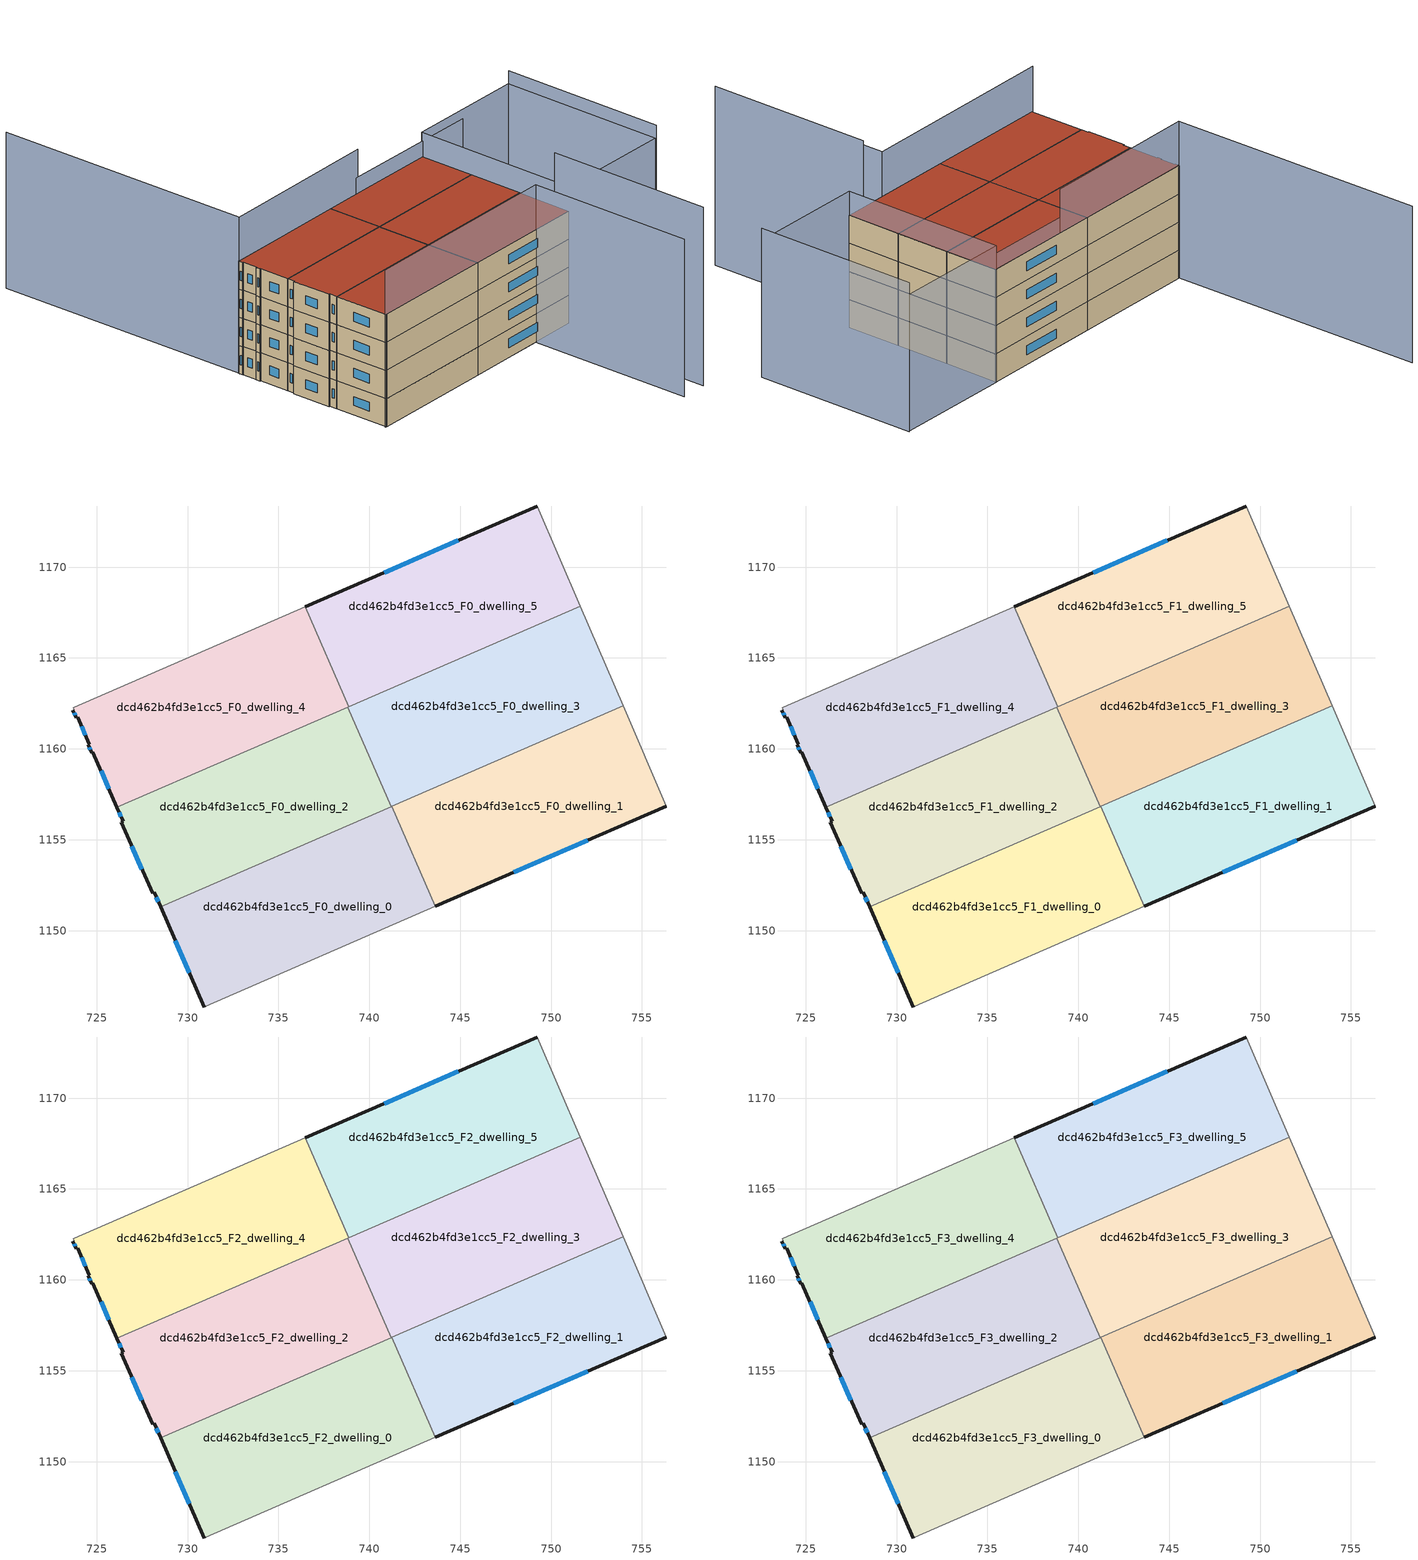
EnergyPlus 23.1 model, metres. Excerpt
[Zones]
dcd462b4fd3e1cc5_F0_dwelling_0
 floor ground (EU_floor_Construction): 741.23,1156.83 743.63,1151.33 730.99,1145.84 730.91,1145.8 728.52,1151.3 z0
 wall outside (EU_wall_Construction): 728.52,1151.3 730.91,1145.8 z0:3
 wall to dcd462b4fd3e1cc5_F0_dwelling_1 (EU_wall_Construction): 743.63,1151.33 741.23,1156.83 z0:3
 wall adiabatic (EU_wall_Construction): 730.91,1145.8 730.99,1145.84 743.63,1151.33 z0:3
 wall to dcd462b4fd3e1cc5_F0_dwelling_2 (EU_wall_Construction): 741.2,1156.82 728.52,1151.3 z0:3
 wall to dcd462b4fd3e1cc5_F0_dwelling_3 (EU_wall_Construction): 741.23,1156.83 741.2,1156.82 z0:3
 window (EU_Window_Construction): 729.33,1149.43 730.1,1147.67 z1.02:1.98
dcd462b4fd3e1cc5_F0_dwelling_1
 floor ground (EU_floor_Construction): 753.96,1162.37 756.32,1156.85 743.63,1151.33 741.23,1156.83 z0
 wall outside (EU_wall_Construction): 743.63,1151.33 756.32,1156.85 z0:3
 wall adiabatic (EU_wall_Construction): 756.32,1156.85 753.96,1162.37 z0:3
 wall to dcd462b4fd3e1cc5_F0_dwelling_3 (EU_wall_Construction): 753.96,1162.37 741.23,1156.83 z0:3
 window (EU_Window_Construction): 747.95,1153.21 752,1154.97 z1.02:1.98
dcd462b4fd3e1cc5_F0_dwelling_2
 floor ground (EU_floor_Construction): 738.82,1162.3 741.2,1156.82 728.52,1151.3 728.17,1152.1 728.07,1152.05 726.35,1155.96 726.45,1156.01 726.11,1156.78 z0
 wall outside (EU_wall_Construction): 726.11,1156.78 726.45,1156.01 726.35,1155.96 728.07,1152.05 728.17,1152.1 728.52,1151.3 z0:3
 wall to dcd462b4fd3e1cc5_F0_dwelling_3 (EU_wall_Construction): 741.2,1156.82 738.82,1162.3 z0:3
 wall to dcd462b4fd3e1cc5_F0_dwelling_4 (EU_wall_Construction): 738.82,1162.3 726.11,1156.78 z0:3
 window (EU_Window_Construction): 728.29,1151.83 728.4,1151.57 / 726.93,1154.63 727.49,1153.38 / 726.23,1156.52 726.33,1156.27 z1.02:1.98
dcd462b4fd3e1cc5_F0_dwelling_3
 floor ground (EU_floor_Construction): 751.6,1167.86 753.96,1162.37 741.2,1156.82 738.82,1162.3 z0
 wall adiabatic (EU_wall_Construction): 753.96,1162.37 751.6,1167.86 z0:3
 wall to dcd462b4fd3e1cc5_F0_dwelling_5 (EU_wall_Construction): 751.6,1167.86 738.86,1162.32 z0:3
 wall to dcd462b4fd3e1cc5_F0_dwelling_4 (EU_wall_Construction): 738.86,1162.32 738.82,1162.3 z0:3
dcd462b4fd3e1cc5_F0_dwelling_4
 floor ground (EU_floor_Construction): 736.48,1167.81 738.86,1162.32 726.11,1156.78 724.79,1159.82 724.72,1159.79 724.53,1160.22 724.6,1160.26 723.95,1161.73 723.88,1161.7 723.69,1162.12 723.76,1162.16 723.72,1162.25 723.77,1162.28 z0
 wall outside (EU_wall_Construction): 723.69,1162.12 723.88,1161.7 723.95,1161.73 724.6,1160.26 724.53,1160.22 724.72,1159.79 724.79,1159.82 726.11,1156.78 z0:3
 wall adiabatic (EU_wall_Construction): 736.48,1167.81 723.77,1162.28 723.72,1162.25 723.76,1162.16 723.69,1162.12 z0:3
 wall to dcd462b4fd3e1cc5_F0_dwelling_5 (EU_wall_Construction): 738.86,1162.32 736.48,1167.81 z0:3
 window (EU_Window_Construction): 724.17,1161.23 724.38,1160.76 / 723.76,1161.98 723.82,1161.85 / 725.24,1158.78 725.66,1157.81 / 724.59,1160.08 724.65,1159.94 z1.02:1.98
dcd462b4fd3e1cc5_F0_dwelling_5
 floor ground (EU_floor_Construction): 749.24,1173.36 751.6,1167.86 738.86,1162.32 736.48,1167.81 z0
 wall outside (EU_wall_Construction): 749.24,1173.36 736.48,1167.81 z0:3
 wall adiabatic (EU_wall_Construction): 751.6,1167.86 749.24,1173.36 z0:3
 window (EU_Window_Construction): 744.9,1171.47 740.82,1169.7 z1.02:1.98
dcd462b4fd3e1cc5_F1_dwelling_0
 floor to dcd462b4fd3e1cc5_F0_dwelling_0 (EU_floor_Construction): 741.23,1156.83 743.63,1151.33 730.99,1145.84 730.91,1145.8 728.52,1151.3 z3
 wall outside (EU_wall_Construction): 728.52,1151.3 730.91,1145.8 z3:6
 wall to dcd462b4fd3e1cc5_F1_dwelling_1 (EU_wall_Construction): 743.63,1151.33 741.23,1156.83 z3:6
 wall adiabatic (EU_wall_Construction): 730.91,1145.8 730.99,1145.84 743.63,1151.33 z3:6
 wall to dcd462b4fd3e1cc5_F1_dwelling_2 (EU_wall_Construction): 741.2,1156.82 728.52,1151.3 z3:6
 wall to dcd462b4fd3e1cc5_F1_dwelling_3 (EU_wall_Construction): 741.23,1156.83 741.2,1156.82 z3:6
 window (EU_Window_Construction): 729.33,1149.43 730.1,1147.67 z4.02:4.98
dcd462b4fd3e1cc5_F1_dwelling_1
 floor to dcd462b4fd3e1cc5_F0_dwelling_1 (EU_floor_Construction): 753.96,1162.37 756.32,1156.85 743.63,1151.33 741.23,1156.83 z3
 wall outside (EU_wall_Construction): 743.63,1151.33 756.32,1156.85 z3:6
 wall adiabatic (EU_wall_Construction): 756.32,1156.85 753.96,1162.37 z3:6
 wall to dcd462b4fd3e1cc5_F1_dwelling_3 (EU_wall_Construction): 753.96,1162.37 741.23,1156.83 z3:6
 window (EU_Window_Construction): 747.95,1153.21 752,1154.97 z4.02:4.98
dcd462b4fd3e1cc5_F1_dwelling_2
 floor to dcd462b4fd3e1cc5_F0_dwelling_2 (EU_floor_Construction): 738.82,1162.3 741.2,1156.82 728.52,1151.3 728.17,1152.1 728.07,1152.05 726.35,1155.96 726.45,1156.01 726.11,1156.78 z3
 wall outside (EU_wall_Construction): 726.11,1156.78 726.45,1156.01 726.35,1155.96 728.07,1152.05 728.17,1152.1 728.52,1151.3 z3:6
 wall to dcd462b4fd3e1cc5_F1_dwelling_3 (EU_wall_Construction): 741.2,1156.82 738.82,1162.3 z3:6
 wall to dcd462b4fd3e1cc5_F1_dwelling_4 (EU_wall_Construction): 738.82,1162.3 726.11,1156.78 z3:6
 window (EU_Window_Construction): 728.29,1151.83 728.4,1151.57 / 726.93,1154.63 727.49,1153.38 / 726.23,1156.52 726.33,1156.27 z4.02:4.98
dcd462b4fd3e1cc5_F1_dwelling_3
 floor to dcd462b4fd3e1cc5_F0_dwelling_3 (EU_floor_Construction): 751.6,1167.86 753.96,1162.37 741.2,1156.82 738.82,1162.3 z3
 wall adiabatic (EU_wall_Construction): 753.96,1162.37 751.6,1167.86 z3:6
 wall to dcd462b4fd3e1cc5_F1_dwelling_5 (EU_wall_Construction): 751.6,1167.86 738.86,1162.32 z3:6
 wall to dcd462b4fd3e1cc5_F1_dwelling_4 (EU_wall_Construction): 738.86,1162.32 738.82,1162.3 z3:6
dcd462b4fd3e1cc5_F1_dwelling_4
 floor to dcd462b4fd3e1cc5_F0_dwelling_4 (EU_floor_Construction): 736.48,1167.81 738.86,1162.32 726.11,1156.78 724.79,1159.82 724.72,1159.79 724.53,1160.22 724.6,1160.26 723.95,1161.73 723.88,1161.7 723.69,1162.12 723.76,1162.16 723.72,1162.25 723.77,1162.28 z3
 wall outside (EU_wall_Construction): 723.69,1162.12 723.88,1161.7 723.95,1161.73 724.6,1160.26 724.53,1160.22 724.72,1159.79 724.79,1159.82 726.11,1156.78 z3:6
 wall adiabatic (EU_wall_Construction): 736.48,1167.81 723.77,1162.28 723.72,1162.25 723.76,1162.16 723.69,1162.12 z3:6
 wall to dcd462b4fd3e1cc5_F1_dwelling_5 (EU_wall_Construction): 738.86,1162.32 736.48,1167.81 z3:6
 window (EU_Window_Construction): 724.17,1161.23 724.38,1160.76 / 723.76,1161.98 723.82,1161.85 / 725.24,1158.78 725.66,1157.81 / 724.59,1160.08 724.65,1159.94 z4.02:4.98
dcd462b4fd3e1cc5_F1_dwelling_5
 floor to dcd462b4fd3e1cc5_F0_dwelling_5 (EU_floor_Construction): 749.24,1173.36 751.6,1167.86 738.86,1162.32 736.48,1167.81 z3
 wall outside (EU_wall_Construction): 749.24,1173.36 736.48,1167.81 z3:6
 wall adiabatic (EU_wall_Construction): 751.6,1167.86 749.24,1173.36 z3:6
 window (EU_Window_Construction): 744.9,1171.47 740.82,1169.7 z4.02:4.98
dcd462b4fd3e1cc5_F2_dwelling_0
 floor to dcd462b4fd3e1cc5_F1_dwelling_0 (EU_floor_Construction): 741.23,1156.83 743.63,1151.33 730.99,1145.84 730.91,1145.8 728.52,1151.3 z6
 wall outside (EU_wall_Construction): 728.52,1151.3 730.91,1145.8 z6:9
 wall to dcd462b4fd3e1cc5_F2_dwelling_1 (EU_wall_Construction): 743.63,1151.33 741.23,1156.83 z6:9
 wall adiabatic (EU_wall_Construction): 730.91,1145.8 730.99,1145.84 743.63,1151.33 z6:9
 wall to dcd462b4fd3e1cc5_F2_dwelling_2 (EU_wall_Construction): 741.2,1156.82 728.52,1151.3 z6:9
 wall to dcd462b4fd3e1cc5_F2_dwelling_3 (EU_wall_Construction): 741.23,1156.83 741.2,1156.82 z6:9
 window (EU_Window_Construction): 729.33,1149.43 730.1,1147.67 z7.02:7.98
dcd462b4fd3e1cc5_F2_dwelling_1
 floor to dcd462b4fd3e1cc5_F1_dwelling_1 (EU_floor_Construction): 753.96,1162.37 756.32,1156.85 743.63,1151.33 741.23,1156.83 z6
 wall outside (EU_wall_Construction): 743.63,1151.33 756.32,1156.85 z6:9
 wall adiabatic (EU_wall_Construction): 756.32,1156.85 753.96,1162.37 z6:9
 wall to dcd462b4fd3e1cc5_F2_dwelling_3 (EU_wall_Construction): 753.96,1162.37 741.23,1156.83 z6:9
 window (EU_Window_Construction): 747.95,1153.21 752,1154.97 z7.02:7.98
dcd462b4fd3e1cc5_F2_dwelling_2
 floor to dcd462b4fd3e1cc5_F1_dwelling_2 (EU_floor_Construction): 738.82,1162.3 741.2,1156.82 728.52,1151.3 728.17,1152.1 728.07,1152.05 726.35,1155.96 726.45,1156.01 726.11,1156.78 z6
 wall outside (EU_wall_Construction): 726.11,1156.78 726.45,1156.01 726.35,1155.96 728.07,1152.05 728.17,1152.1 728.52,1151.3 z6:9
 wall to dcd462b4fd3e1cc5_F2_dwelling_3 (EU_wall_Construction): 741.2,1156.82 738.82,1162.3 z6:9
 wall to dcd462b4fd3e1cc5_F2_dwelling_4 (EU_wall_Construction): 738.82,1162.3 726.11,1156.78 z6:9
 window (EU_Window_Construction): 728.29,1151.83 728.4,1151.57 / 726.93,1154.63 727.49,1153.38 / 726.23,1156.52 726.33,1156.27 z7.02:7.98
dcd462b4fd3e1cc5_F2_dwelling_3
 floor to dcd462b4fd3e1cc5_F1_dwelling_3 (EU_floor_Construction): 751.6,1167.86 753.96,1162.37 741.2,1156.82 738.82,1162.3 z6
 wall adiabatic (EU_wall_Construction): 753.96,1162.37 751.6,1167.86 z6:9
 wall to dcd462b4fd3e1cc5_F2_dwelling_5 (EU_wall_Construction): 751.6,1167.86 738.86,1162.32 z6:9
 wall to dcd462b4fd3e1cc5_F2_dwelling_4 (EU_wall_Construction): 738.86,1162.32 738.82,1162.3 z6:9
dcd462b4fd3e1cc5_F2_dwelling_4
 floor to dcd462b4fd3e1cc5_F1_dwelling_4 (EU_floor_Construction): 736.48,1167.81 738.86,1162.32 726.11,1156.78 724.79,1159.82 724.72,1159.79 724.53,1160.22 724.6,1160.26 723.95,1161.73 723.88,1161.7 723.69,1162.12 723.76,1162.16 723.72,1162.25 723.77,1162.28 z6
 wall outside (EU_wall_Construction): 723.69,1162.12 723.88,1161.7 723.95,1161.73 724.6,1160.26 724.53,1160.22 724.72,1159.79 724.79,1159.82 726.11,1156.78 z6:9
 wall adiabatic (EU_wall_Construction): 736.48,1167.81 723.77,1162.28 723.72,1162.25 723.76,1162.16 723.69,1162.12 z6:9
 wall to dcd462b4fd3e1cc5_F2_dwelling_5 (EU_wall_Construction): 738.86,1162.32 736.48,1167.81 z6:9
 window (EU_Window_Construction): 724.17,1161.23 724.38,1160.76 / 723.76,1161.98 723.82,1161.85 / 725.24,1158.78 725.66,1157.81 / 724.59,1160.08 724.65,1159.94 z7.02:7.98
dcd462b4fd3e1cc5_F2_dwelling_5
 floor to dcd462b4fd3e1cc5_F1_dwelling_5 (EU_floor_Construction): 749.24,1173.36 751.6,1167.86 738.86,1162.32 736.48,1167.81 z6
 wall outside (EU_wall_Construction): 749.24,1173.36 736.48,1167.81 z6:9
 wall adiabatic (EU_wall_Construction): 751.6,1167.86 749.24,1173.36 z6:9
 window (EU_Window_Construction): 744.9,1171.47 740.82,1169.7 z7.02:7.98
dcd462b4fd3e1cc5_F3_dwelling_0
 floor to dcd462b4fd3e1cc5_F2_dwelling_0 (EU_floor_Construction): 741.23,1156.83 743.63,1151.33 730.99,1145.84 730.91,1145.8 728.52,1151.3 z9
 wall outside (EU_wall_Construction): 728.52,1151.3 730.91,1145.8 z9:12
 wall to dcd462b4fd3e1cc5_F3_dwelling_1 (EU_wall_Construction): 743.63,1151.33 741.23,1156.83 z9:12
 wall adiabatic (EU_wall_Construction): 730.91,1145.8 730.99,1145.84 743.63,1151.33 z9:12
 wall to dcd462b4fd3e1cc5_F3_dwelling_2 (EU_wall_Construction): 741.2,1156.82 728.52,1151.3 z9:12
 wall to dcd462b4fd3e1cc5_F3_dwelling_3 (EU_wall_Construction): 741.23,1156.83 741.2,1156.82 z9:12
 window (EU_Window_Construction): 729.33,1149.43 730.1,1147.67 z10.02:10.98
 roof outside (EU_roof_Construction): 743.63,1151.33 741.23,1156.83 728.52,1151.3 730.91,1145.8 730.99,1145.84 z12
dcd462b4fd3e1cc5_F3_dwelling_1
 floor to dcd462b4fd3e1cc5_F2_dwelling_1 (EU_floor_Construction): 753.96,1162.37 756.32,1156.85 743.63,1151.33 741.23,1156.83 z9
 wall outside (EU_wall_Construction): 743.63,1151.33 756.32,1156.85 z9:12
 wall adiabatic (EU_wall_Construction): 756.32,1156.85 753.96,1162.37 z9:12
 wall to dcd462b4fd3e1cc5_F3_dwelling_3 (EU_wall_Construction): 753.96,1162.37 741.23,1156.83 z9:12
 window (EU_Window_Construction): 747.95,1153.21 752,1154.97 z10.02:10.98
 roof outside (EU_roof_Construction): 756.32,1156.85 753.96,1162.37 741.23,1156.83 743.63,1151.33 z12
dcd462b4fd3e1cc5_F3_dwelling_2
 floor to dcd462b4fd3e1cc5_F2_dwelling_2 (EU_floor_Construction): 738.82,1162.3 741.2,1156.82 728.52,1151.3 728.17,1152.1 728.07,1152.05 726.35,1155.96 726.45,1156.01 726.11,1156.78 z9
 wall outside (EU_wall_Construction): 726.11,1156.78 726.45,1156.01 726.35,1155.96 728.07,1152.05 728.17,1152.1 728.52,1151.3 z9:12
 wall to dcd462b4fd3e1cc5_F3_dwelling_3 (EU_wall_Construction): 741.2,1156.82 738.82,1162.3 z9:12
 wall to dcd462b4fd3e1cc5_F3_dwelling_4 (EU_wall_Construction): 738.82,1162.3 726.11,1156.78 z9:12
 window (EU_Window_Construction): 728.29,1151.83 728.4,1151.57 / 726.93,1154.63 727.49,1153.38 / 726.23,1156.52 726.33,1156.27 z10.02:10.98
 roof outside (EU_roof_Construction): 741.2,1156.82 738.82,1162.3 726.11,1156.78 726.45,1156.01 726.35,1155.96 728.07,1152.05 728.17,1152.1 728.52,1151.3 z12
dcd462b4fd3e1cc5_F3_dwelling_3
 floor to dcd462b4fd3e1cc5_F2_dwelling_3 (EU_floor_Construction): 751.6,1167.86 753.96,1162.37 741.2,1156.82 738.82,1162.3 z9
 wall adiabatic (EU_wall_Construction): 753.96,1162.37 751.6,1167.86 z9:12
 wall to dcd462b4fd3e1cc5_F3_dwelling_5 (EU_wall_Construction): 751.6,1167.86 738.86,1162.32 z9:12
 wall to dcd462b4fd3e1cc5_F3_dwelling_4 (EU_wall_Construction): 738.86,1162.32 738.82,1162.3 z9:12
 roof outside (EU_roof_Construction): 753.96,1162.37 751.6,1167.86 738.82,1162.3 741.2,1156.82 z12
dcd462b4fd3e1cc5_F3_dwelling_4
 floor to dcd462b4fd3e1cc5_F2_dwelling_4 (EU_floor_Construction): 736.48,1167.81 738.86,1162.32 726.11,1156.78 724.79,1159.82 724.72,1159.79 724.53,1160.22 724.6,1160.26 723.95,1161.73 723.88,1161.7 723.69,1162.12 723.76,1162.16 723.72,1162.25 723.77,1162.28 z9
 wall outside (EU_wall_Construction): 723.69,1162.12 723.88,1161.7 723.95,1161.73 724.6,1160.26 724.53,1160.22 724.72,1159.79 724.79,1159.82 726.11,1156.78 z9:12
 wall adiabatic (EU_wall_Construction): 736.48,1167.81 723.77,1162.28 723.72,1162.25 723.76,1162.16 723.69,1162.12 z9:12
 wall to dcd462b4fd3e1cc5_F3_dwelling_5 (EU_wall_Construction): 738.86,1162.32 736.48,1167.81 z9:12
 window (EU_Window_Construction): 724.17,1161.23 724.38,1160.76 / 723.76,1161.98 723.82,1161.85 / 725.24,1158.78 725.66,1157.81 / 724.59,1160.08 724.65,1159.94 z10.02:10.98
 roof outside (EU_roof_Construction): 738.86,1162.32 736.48,1167.81 723.77,1162.28 723.72,1162.25 723.76,1162.16 723.69,1162.12 723.88,1161.7 723.95,1161.73 724.6,1160.26 724.53,1160.22 724.72,1159.79 724.79,1159.82 726.11,1156.78 z12
dcd462b4fd3e1cc5_F3_dwelling_5
 floor to dcd462b4fd3e1cc5_F2_dwelling_5 (EU_floor_Construction): 749.24,1173.36 751.6,1167.86 738.86,1162.32 736.48,1167.81 z9
 wall outside (EU_wall_Construction): 749.24,1173.36 736.48,1167.81 z9:12
 wall adiabatic (EU_wall_Construction): 751.6,1167.86 749.24,1173.36 z9:12
 window (EU_Window_Construction): 744.9,1171.47 740.82,1169.7 z10.02:10.98
 roof outside (EU_roof_Construction): 751.6,1167.86 749.24,1173.36 736.48,1167.81 738.86,1162.32 z12
shading: 730.81,1145.76 751.74,1154.85 / 751.74,1154.85 758.95,1138.26 z0:16.8; 761.57,1139.4 754.36,1156 z0:19.1; 756.32,1156.85 749.21,1173.42 / 749.21,1173.42 761.18,1178.56 / 761.18,1178.56 768.29,1161.98 / 768.29,1161.98 756.32,1156.85 z0:14.6; 768.46,1162.12 761.3,1178.66 z0:15.9; 740.28,1169.45 723.72,1162.16 / 723.72,1162.16 712.29,1188.12 z0:16.7; 754.77,1175.67 739.98,1169.32 z0:13.7
[Building]
EU S2 Campaign: North Axis=0; Terrain=City; Solar Distribution=FullExterior
[Site:Location]
Vienna: Latitude=48; Longitude=16.5; Time Zone=1; Elevation=183
[SizingPeriod:WeatherFileDays]
AnnualSizingPeriod: Begin Month=1; Begin Day of Month=1; End Month=12; End Day of Month=31; Day of Week for Start Day=Monday; Use Weather File Daylight Saving Period=No; Use Weather File Rain and Snow Indicators=No
[MATERIAL]
EU_InternalMass_Material: Roughness=MediumRough; Thickness=0.1; Conductivity=1; Density=1800; Specific Heat=900; Thermal Absorptance=0.9; Solar Absorptance=0.7; Visible Absorptance=0.7
[MATERIAL:NOMASS] Roughness=MediumRough; Thermal Absorptance=0.9; Solar Absorptance=0.7; Visible Absorptance=0.7
Name | Thermal Resistance
EU_wall_NoMass | 0.942466
EU_roof_NoMass | 0.551687
EU_floor_NoMass | 0.66527
[WINDOWMATERIAL:SIMPLEGLAZINGSYSTEM]
EU_Window_SimpleGlazing: UFactor=2.03367; Solar Heat Gain Coefficient=0.65; Visible Transmittance=0.65
[CONSTRUCTION]
EU_wall_Construction: EU_wall_NoMass
EU_roof_Construction: EU_roof_NoMass
EU_floor_Construction: EU_floor_NoMass
EU_Window_Construction: EU_Window_SimpleGlazing
EU_InternalMass_Construction: EU_InternalMass_Material
[ZONE] Type=1; Multiplier=1; Ceiling Height=autocalculate; Floor Area=autocalculate; Part of Total Floor Area=Yes
Name | Volume
dcd462b4fd3e1cc5_F0_dwelling_0; dcd462b4fd3e1cc5_F1_dwelling_0; dcd462b4fd3e1cc5_F2_dwelling_0; dcd462b4fd3e1cc5_F3_dwelling_0 | 249.664
dcd462b4fd3e1cc5_F0_dwelling_1; dcd462b4fd3e1cc5_F1_dwelling_1; dcd462b4fd3e1cc5_F2_dwelling_1; dcd462b4fd3e1cc5_F3_dwelling_1 | 249.653
dcd462b4fd3e1cc5_F0_dwelling_2; dcd462b4fd3e1cc5_F1_dwelling_2; dcd462b4fd3e1cc5_F2_dwelling_2; dcd462b4fd3e1cc5_F3_dwelling_2 | 249.632
dcd462b4fd3e1cc5_F0_dwelling_3; dcd462b4fd3e1cc5_F1_dwelling_3; dcd462b4fd3e1cc5_F2_dwelling_3; dcd462b4fd3e1cc5_F3_dwelling_3 | 249.666
dcd462b4fd3e1cc5_F0_dwelling_4; dcd462b4fd3e1cc5_F1_dwelling_4; dcd462b4fd3e1cc5_F2_dwelling_4; dcd462b4fd3e1cc5_F3_dwelling_4 | 249.656
dcd462b4fd3e1cc5_F0_dwelling_5; dcd462b4fd3e1cc5_F1_dwelling_5; dcd462b4fd3e1cc5_F2_dwelling_5; dcd462b4fd3e1cc5_F3_dwelling_5 | 249.634
[INTERNALMASS] Construction=EU_InternalMass_Construction
Name | Zone or ZoneList | Surface Area
dcd462b4fd3e1cc5_F0_dwelling_0_EU_InternalMass | dcd462b4fd3e1cc5_F0_dwelling_0 | 83.2213
dcd462b4fd3e1cc5_F0_dwelling_1_EU_InternalMass | dcd462b4fd3e1cc5_F0_dwelling_1 | 83.2181
dcd462b4fd3e1cc5_F0_dwelling_2_EU_InternalMass | dcd462b4fd3e1cc5_F0_dwelling_2 | 83.211
dcd462b4fd3e1cc5_F0_dwelling_3_EU_InternalMass | dcd462b4fd3e1cc5_F0_dwelling_3 | 83.2218
dcd462b4fd3e1cc5_F0_dwelling_4_EU_InternalMass | dcd462b4fd3e1cc5_F0_dwelling_4 | 83.2192
dcd462b4fd3e1cc5_F0_dwelling_5_EU_InternalMass | dcd462b4fd3e1cc5_F0_dwelling_5 | 83.2112
dcd462b4fd3e1cc5_F1_dwelling_0_EU_InternalMass | dcd462b4fd3e1cc5_F1_dwelling_0 | 83.2213
dcd462b4fd3e1cc5_F1_dwelling_1_EU_InternalMass | dcd462b4fd3e1cc5_F1_dwelling_1 | 83.2181
dcd462b4fd3e1cc5_F1_dwelling_2_EU_InternalMass | dcd462b4fd3e1cc5_F1_dwelling_2 | 83.211
dcd462b4fd3e1cc5_F1_dwelling_3_EU_InternalMass | dcd462b4fd3e1cc5_F1_dwelling_3 | 83.2218
dcd462b4fd3e1cc5_F1_dwelling_4_EU_InternalMass | dcd462b4fd3e1cc5_F1_dwelling_4 | 83.2192
dcd462b4fd3e1cc5_F1_dwelling_5_EU_InternalMass | dcd462b4fd3e1cc5_F1_dwelling_5 | 83.2112
dcd462b4fd3e1cc5_F2_dwelling_0_EU_InternalMass | dcd462b4fd3e1cc5_F2_dwelling_0 | 83.2213
dcd462b4fd3e1cc5_F2_dwelling_1_EU_InternalMass | dcd462b4fd3e1cc5_F2_dwelling_1 | 83.2181
dcd462b4fd3e1cc5_F2_dwelling_2_EU_InternalMass | dcd462b4fd3e1cc5_F2_dwelling_2 | 83.211
dcd462b4fd3e1cc5_F2_dwelling_3_EU_InternalMass | dcd462b4fd3e1cc5_F2_dwelling_3 | 83.2218
dcd462b4fd3e1cc5_F2_dwelling_4_EU_InternalMass | dcd462b4fd3e1cc5_F2_dwelling_4 | 83.2192
dcd462b4fd3e1cc5_F2_dwelling_5_EU_InternalMass | dcd462b4fd3e1cc5_F2_dwelling_5 | 83.2112
dcd462b4fd3e1cc5_F3_dwelling_0_EU_InternalMass | dcd462b4fd3e1cc5_F3_dwelling_0 | 83.2213
dcd462b4fd3e1cc5_F3_dwelling_1_EU_InternalMass | dcd462b4fd3e1cc5_F3_dwelling_1 | 83.2181
dcd462b4fd3e1cc5_F3_dwelling_2_EU_InternalMass | dcd462b4fd3e1cc5_F3_dwelling_2 | 83.211
dcd462b4fd3e1cc5_F3_dwelling_3_EU_InternalMass | dcd462b4fd3e1cc5_F3_dwelling_3 | 83.2218
dcd462b4fd3e1cc5_F3_dwelling_4_EU_InternalMass | dcd462b4fd3e1cc5_F3_dwelling_4 | 83.2192
dcd462b4fd3e1cc5_F3_dwelling_5_EU_InternalMass | dcd462b4fd3e1cc5_F3_dwelling_5 | 83.2112
[OTHEREQUIPMENT] Fuel Type=Electricity; Design Level Calculation Method=Watts/Area; Power per Zone Floor Area=1; Fraction Latent=0; Fraction Radiant=0; Fraction Lost=0; Carbon Dioxide Generation Rate=0; EndUse Subcategory=EU_Step8_InternalGains
Name | Zone or ZoneList or Space or SpaceList | Schedule
EU_Step8_InternalGain_dcd462b4fd3e1cc5_F0_dwelling_0_f000 | dcd462b4fd3e1cc5_F0_dwelling_0 | EU_Step8_GainSchedule_dcd462b4fd3e1cc5_F0_dwelling_0_f000
EU_Step8_InternalGain_dcd462b4fd3e1cc5_F0_dwelling_1_f000 | dcd462b4fd3e1cc5_F0_dwelling_1 | EU_Step8_GainSchedule_dcd462b4fd3e1cc5_F0_dwelling_1_f000
EU_Step8_InternalGain_dcd462b4fd3e1cc5_F0_dwelling_2_f000 | dcd462b4fd3e1cc5_F0_dwelling_2 | EU_Step8_GainSchedule_dcd462b4fd3e1cc5_F0_dwelling_2_f000
EU_Step8_InternalGain_dcd462b4fd3e1cc5_F0_dwelling_3_f000 | dcd462b4fd3e1cc5_F0_dwelling_3 | EU_Step8_GainSchedule_dcd462b4fd3e1cc5_F0_dwelling_3_f000
EU_Step8_InternalGain_dcd462b4fd3e1cc5_F0_dwelling_4_f000 | dcd462b4fd3e1cc5_F0_dwelling_4 | EU_Step8_GainSchedule_dcd462b4fd3e1cc5_F0_dwelling_4_f000
EU_Step8_InternalGain_dcd462b4fd3e1cc5_F0_dwelling_5_f000 | dcd462b4fd3e1cc5_F0_dwelling_5 | EU_Step8_GainSchedule_dcd462b4fd3e1cc5_F0_dwelling_5_f000
EU_Step8_InternalGain_dcd462b4fd3e1cc5_F1_dwelling_0_f000 | dcd462b4fd3e1cc5_F1_dwelling_0 | EU_Step8_GainSchedule_dcd462b4fd3e1cc5_F1_dwelling_0_f000
EU_Step8_InternalGain_dcd462b4fd3e1cc5_F1_dwelling_1_f000 | dcd462b4fd3e1cc5_F1_dwelling_1 | EU_Step8_GainSchedule_dcd462b4fd3e1cc5_F1_dwelling_1_f000
EU_Step8_InternalGain_dcd462b4fd3e1cc5_F1_dwelling_2_f000 | dcd462b4fd3e1cc5_F1_dwelling_2 | EU_Step8_GainSchedule_dcd462b4fd3e1cc5_F1_dwelling_2_f000
EU_Step8_InternalGain_dcd462b4fd3e1cc5_F1_dwelling_3_f000 | dcd462b4fd3e1cc5_F1_dwelling_3 | EU_Step8_GainSchedule_dcd462b4fd3e1cc5_F1_dwelling_3_f000
EU_Step8_InternalGain_dcd462b4fd3e1cc5_F1_dwelling_4_f000 | dcd462b4fd3e1cc5_F1_dwelling_4 | EU_Step8_GainSchedule_dcd462b4fd3e1cc5_F1_dwelling_4_f000
EU_Step8_InternalGain_dcd462b4fd3e1cc5_F1_dwelling_5_f000 | dcd462b4fd3e1cc5_F1_dwelling_5 | EU_Step8_GainSchedule_dcd462b4fd3e1cc5_F1_dwelling_5_f000
EU_Step8_InternalGain_dcd462b4fd3e1cc5_F2_dwelling_0_f000 | dcd462b4fd3e1cc5_F2_dwelling_0 | EU_Step8_GainSchedule_dcd462b4fd3e1cc5_F2_dwelling_0_f000
EU_Step8_InternalGain_dcd462b4fd3e1cc5_F2_dwelling_1_f000 | dcd462b4fd3e1cc5_F2_dwelling_1 | EU_Step8_GainSchedule_dcd462b4fd3e1cc5_F2_dwelling_1_f000
EU_Step8_InternalGain_dcd462b4fd3e1cc5_F2_dwelling_2_f000 | dcd462b4fd3e1cc5_F2_dwelling_2 | EU_Step8_GainSchedule_dcd462b4fd3e1cc5_F2_dwelling_2_f000
EU_Step8_InternalGain_dcd462b4fd3e1cc5_F2_dwelling_3_f000 | dcd462b4fd3e1cc5_F2_dwelling_3 | EU_Step8_GainSchedule_dcd462b4fd3e1cc5_F2_dwelling_3_f000
EU_Step8_InternalGain_dcd462b4fd3e1cc5_F2_dwelling_4_f000 | dcd462b4fd3e1cc5_F2_dwelling_4 | EU_Step8_GainSchedule_dcd462b4fd3e1cc5_F2_dwelling_4_f000
EU_Step8_InternalGain_dcd462b4fd3e1cc5_F2_dwelling_5_f000 | dcd462b4fd3e1cc5_F2_dwelling_5 | EU_Step8_GainSchedule_dcd462b4fd3e1cc5_F2_dwelling_5_f000
EU_Step8_InternalGain_dcd462b4fd3e1cc5_F3_dwelling_0_f000 | dcd462b4fd3e1cc5_F3_dwelling_0 | EU_Step8_GainSchedule_dcd462b4fd3e1cc5_F3_dwelling_0_f000
EU_Step8_InternalGain_dcd462b4fd3e1cc5_F3_dwelling_1_f000 | dcd462b4fd3e1cc5_F3_dwelling_1 | EU_Step8_GainSchedule_dcd462b4fd3e1cc5_F3_dwelling_1_f000
EU_Step8_InternalGain_dcd462b4fd3e1cc5_F3_dwelling_2_f000 | dcd462b4fd3e1cc5_F3_dwelling_2 | EU_Step8_GainSchedule_dcd462b4fd3e1cc5_F3_dwelling_2_f000
EU_Step8_InternalGain_dcd462b4fd3e1cc5_F3_dwelling_3_f000 | dcd462b4fd3e1cc5_F3_dwelling_3 | EU_Step8_GainSchedule_dcd462b4fd3e1cc5_F3_dwelling_3_f000
EU_Step8_InternalGain_dcd462b4fd3e1cc5_F3_dwelling_4_f000 | dcd462b4fd3e1cc5_F3_dwelling_4 | EU_Step8_GainSchedule_dcd462b4fd3e1cc5_F3_dwelling_4_f000
EU_Step8_InternalGain_dcd462b4fd3e1cc5_F3_dwelling_5_f000 | dcd462b4fd3e1cc5_F3_dwelling_5 | EU_Step8_GainSchedule_dcd462b4fd3e1cc5_F3_dwelling_5_f000
[ZONEVENTILATION:DESIGNFLOWRATE] Schedule=EU_AlwaysOn; Design Flow Rate Calculation Method=AirChanges/Hour; Air Changes per Hour=0.530523; Ventilation Type=Natural; Fan Pressure Rise=0; Fan Total Efficiency=1; Constant Term Coefficient=1; Temperature Term Coefficient=0; Velocity Term Coefficient=0; Velocity Squared Term Coefficient=0; Minimum Indoor Temperature=-100; Maximum Indoor Temperature=100; Delta Temperature=-100; Minimum Outdoor Temperature=-100; Maximum Outdoor Temperature=100; Maximum Wind Speed=40
Name | Zone or ZoneList or Space or SpaceList
EU_ConstantAir_dcd462b4fd3e1cc5_F0_dwelling_0 | dcd462b4fd3e1cc5_F0_dwelling_0
EU_ConstantAir_dcd462b4fd3e1cc5_F0_dwelling_1 | dcd462b4fd3e1cc5_F0_dwelling_1
EU_ConstantAir_dcd462b4fd3e1cc5_F0_dwelling_2 | dcd462b4fd3e1cc5_F0_dwelling_2
EU_ConstantAir_dcd462b4fd3e1cc5_F0_dwelling_3 | dcd462b4fd3e1cc5_F0_dwelling_3
EU_ConstantAir_dcd462b4fd3e1cc5_F0_dwelling_4 | dcd462b4fd3e1cc5_F0_dwelling_4
EU_ConstantAir_dcd462b4fd3e1cc5_F0_dwelling_5 | dcd462b4fd3e1cc5_F0_dwelling_5
EU_ConstantAir_dcd462b4fd3e1cc5_F1_dwelling_0 | dcd462b4fd3e1cc5_F1_dwelling_0
EU_ConstantAir_dcd462b4fd3e1cc5_F1_dwelling_1 | dcd462b4fd3e1cc5_F1_dwelling_1
EU_ConstantAir_dcd462b4fd3e1cc5_F1_dwelling_2 | dcd462b4fd3e1cc5_F1_dwelling_2
EU_ConstantAir_dcd462b4fd3e1cc5_F1_dwelling_3 | dcd462b4fd3e1cc5_F1_dwelling_3
EU_ConstantAir_dcd462b4fd3e1cc5_F1_dwelling_4 | dcd462b4fd3e1cc5_F1_dwelling_4
EU_ConstantAir_dcd462b4fd3e1cc5_F1_dwelling_5 | dcd462b4fd3e1cc5_F1_dwelling_5
EU_ConstantAir_dcd462b4fd3e1cc5_F2_dwelling_0 | dcd462b4fd3e1cc5_F2_dwelling_0
EU_ConstantAir_dcd462b4fd3e1cc5_F2_dwelling_1 | dcd462b4fd3e1cc5_F2_dwelling_1
EU_ConstantAir_dcd462b4fd3e1cc5_F2_dwelling_2 | dcd462b4fd3e1cc5_F2_dwelling_2
EU_ConstantAir_dcd462b4fd3e1cc5_F2_dwelling_3 | dcd462b4fd3e1cc5_F2_dwelling_3
EU_ConstantAir_dcd462b4fd3e1cc5_F2_dwelling_4 | dcd462b4fd3e1cc5_F2_dwelling_4
EU_ConstantAir_dcd462b4fd3e1cc5_F2_dwelling_5 | dcd462b4fd3e1cc5_F2_dwelling_5
EU_ConstantAir_dcd462b4fd3e1cc5_F3_dwelling_0 | dcd462b4fd3e1cc5_F3_dwelling_0
EU_ConstantAir_dcd462b4fd3e1cc5_F3_dwelling_1 | dcd462b4fd3e1cc5_F3_dwelling_1
EU_ConstantAir_dcd462b4fd3e1cc5_F3_dwelling_2 | dcd462b4fd3e1cc5_F3_dwelling_2
EU_ConstantAir_dcd462b4fd3e1cc5_F3_dwelling_3 | dcd462b4fd3e1cc5_F3_dwelling_3
EU_ConstantAir_dcd462b4fd3e1cc5_F3_dwelling_4 | dcd462b4fd3e1cc5_F3_dwelling_4
EU_ConstantAir_dcd462b4fd3e1cc5_F3_dwelling_5 | dcd462b4fd3e1cc5_F3_dwelling_5
[HVACTEMPLATE:THERMOSTAT] Constant Heating Setpoint=20; Constant Cooling Setpoint=50
EU_HeatOnly_dcd462b4fd3e1cc5_F0_dwelling_0; EU_HeatOnly_dcd462b4fd3e1cc5_F0_dwelling_1; EU_HeatOnly_dcd462b4fd3e1cc5_F0_dwelling_2; EU_HeatOnly_dcd462b4fd3e1cc5_F0_dwelling_3; EU_HeatOnly_dcd462b4fd3e1cc5_F0_dwelling_4; EU_HeatOnly_dcd462b4fd3e1cc5_F0_dwelling_5; EU_HeatOnly_dcd462b4fd3e1cc5_F1_dwelling_0; EU_HeatOnly_dcd462b4fd3e1cc5_F1_dwelling_1; EU_HeatOnly_dcd462b4fd3e1cc5_F1_dwelling_2; EU_HeatOnly_dcd462b4fd3e1cc5_F1_dwelling_3; EU_HeatOnly_dcd462b4fd3e1cc5_F1_dwelling_4; EU_HeatOnly_dcd462b4fd3e1cc5_F1_dwelling_5; EU_HeatOnly_dcd462b4fd3e1cc5_F2_dwelling_0; EU_HeatOnly_dcd462b4fd3e1cc5_F2_dwelling_1; EU_HeatOnly_dcd462b4fd3e1cc5_F2_dwelling_2; EU_HeatOnly_dcd462b4fd3e1cc5_F2_dwelling_3; EU_HeatOnly_dcd462b4fd3e1cc5_F2_dwelling_4; EU_HeatOnly_dcd462b4fd3e1cc5_F2_dwelling_5; EU_HeatOnly_dcd462b4fd3e1cc5_F3_dwelling_0; EU_HeatOnly_dcd462b4fd3e1cc5_F3_dwelling_1; EU_HeatOnly_dcd462b4fd3e1cc5_F3_dwelling_2; EU_HeatOnly_dcd462b4fd3e1cc5_F3_dwelling_3; EU_HeatOnly_dcd462b4fd3e1cc5_F3_dwelling_4; EU_HeatOnly_dcd462b4fd3e1cc5_F3_dwelling_5
[HVACTEMPLATE:ZONE:IDEALLOADSAIRSYSTEM] System Availability Schedule=EU_AlwaysOn; Maximum Heating Supply Air Temperature=50; Minimum Cooling Supply Air Temperature=13; Maximum Heating Supply Air Humidity Ratio=0.0156; Minimum Cooling Supply Air Humidity Ratio=0.0077; Heating Limit=NoLimit; Cooling Limit=NoLimit; Heating Availability Schedule=EU_AlwaysOn; Cooling Availability Schedule=EU_CoolingOff; Dehumidification Control Type=ConstantSensibleHeatRatio; Cooling Sensible Heat Ratio=0.7; Dehumidification Setpoint=60; Humidification Control Type=None; Humidification Setpoint=30; Outdoor Air Method=None; Outdoor Air Flow Rate per Person=0.00944; Outdoor Air Flow Rate per Zone Floor Area=0; Outdoor Air Flow Rate per Zone=0; Demand Controlled Ventilation Type=None; Outdoor Air Economizer Type=NoEconomizer; Heat Recovery Type=None; Sensible Heat Recovery Effectiveness=0.7; Latent Heat Recovery Effectiveness=0.65
Name | Template Thermostat
dcd462b4fd3e1cc5_F0_dwelling_0 | EU_HeatOnly_dcd462b4fd3e1cc5_F0_dwelling_0
dcd462b4fd3e1cc5_F0_dwelling_1 | EU_HeatOnly_dcd462b4fd3e1cc5_F0_dwelling_1
dcd462b4fd3e1cc5_F0_dwelling_2 | EU_HeatOnly_dcd462b4fd3e1cc5_F0_dwelling_2
dcd462b4fd3e1cc5_F0_dwelling_3 | EU_HeatOnly_dcd462b4fd3e1cc5_F0_dwelling_3
dcd462b4fd3e1cc5_F0_dwelling_4 | EU_HeatOnly_dcd462b4fd3e1cc5_F0_dwelling_4
dcd462b4fd3e1cc5_F0_dwelling_5 | EU_HeatOnly_dcd462b4fd3e1cc5_F0_dwelling_5
dcd462b4fd3e1cc5_F1_dwelling_0 | EU_HeatOnly_dcd462b4fd3e1cc5_F1_dwelling_0
dcd462b4fd3e1cc5_F1_dwelling_1 | EU_HeatOnly_dcd462b4fd3e1cc5_F1_dwelling_1
dcd462b4fd3e1cc5_F1_dwelling_2 | EU_HeatOnly_dcd462b4fd3e1cc5_F1_dwelling_2
dcd462b4fd3e1cc5_F1_dwelling_3 | EU_HeatOnly_dcd462b4fd3e1cc5_F1_dwelling_3
dcd462b4fd3e1cc5_F1_dwelling_4 | EU_HeatOnly_dcd462b4fd3e1cc5_F1_dwelling_4
dcd462b4fd3e1cc5_F1_dwelling_5 | EU_HeatOnly_dcd462b4fd3e1cc5_F1_dwelling_5
dcd462b4fd3e1cc5_F2_dwelling_0 | EU_HeatOnly_dcd462b4fd3e1cc5_F2_dwelling_0
dcd462b4fd3e1cc5_F2_dwelling_1 | EU_HeatOnly_dcd462b4fd3e1cc5_F2_dwelling_1
dcd462b4fd3e1cc5_F2_dwelling_2 | EU_HeatOnly_dcd462b4fd3e1cc5_F2_dwelling_2
dcd462b4fd3e1cc5_F2_dwelling_3 | EU_HeatOnly_dcd462b4fd3e1cc5_F2_dwelling_3
dcd462b4fd3e1cc5_F2_dwelling_4 | EU_HeatOnly_dcd462b4fd3e1cc5_F2_dwelling_4
dcd462b4fd3e1cc5_F2_dwelling_5 | EU_HeatOnly_dcd462b4fd3e1cc5_F2_dwelling_5
dcd462b4fd3e1cc5_F3_dwelling_0 | EU_HeatOnly_dcd462b4fd3e1cc5_F3_dwelling_0
dcd462b4fd3e1cc5_F3_dwelling_1 | EU_HeatOnly_dcd462b4fd3e1cc5_F3_dwelling_1
dcd462b4fd3e1cc5_F3_dwelling_2 | EU_HeatOnly_dcd462b4fd3e1cc5_F3_dwelling_2
dcd462b4fd3e1cc5_F3_dwelling_3 | EU_HeatOnly_dcd462b4fd3e1cc5_F3_dwelling_3
dcd462b4fd3e1cc5_F3_dwelling_4 | EU_HeatOnly_dcd462b4fd3e1cc5_F3_dwelling_4
dcd462b4fd3e1cc5_F3_dwelling_5 | EU_HeatOnly_dcd462b4fd3e1cc5_F3_dwelling_5
[SIZING:ZONE] Zone Cooling Design Supply Air Temperature Input Method=SupplyAirTemperature; Zone Cooling Design Supply Air Temperature=13; Zone Heating Design Supply Air Temperature Input Method=SupplyAirTemperature; Zone Heating Design Supply Air Temperature=50; Zone Cooling Design Supply Air Humidity Ratio=0.008; Zone Heating Design Supply Air Humidity Ratio=0.008; Cooling Design Air Flow Method=DesignDay; Cooling Design Air Flow Rate=0; Cooling Minimum Air Flow per Zone Floor Area=0.000762; Cooling Minimum Air Flow=0; Cooling Minimum Air Flow Fraction=0.2; Heating Design Air Flow Method=DesignDay; Heating Design Air Flow Rate=0; Heating Maximum Air Flow per Zone Floor Area=0.002032; Heating Maximum Air Flow=0.141576; Heating Maximum Air Flow Fraction=0.3; Account for Dedicated Outdoor Air System=No; Dedicated Outdoor Air System Control Strategy=NeutralSupplyAir; Dedicated Outdoor Air Low Setpoint Temperature for Design=autosize; Dedicated Outdoor Air High Setpoint Temperature for Design=autosize; Zone Load Sizing Method=Sensible Load Only No Latent Load; Zone Latent Cooling Design Supply Air Humidity Ratio Input Method=HumidityRatioDifference; Zone Cooling Design Supply Air Humidity Ratio Difference=0.005; Zone Latent Heating Design Supply Air Humidity Ratio Input Method=HumidityRatioDifference; Zone Humidification Design Supply Air Humidity Ratio Difference=0.005
dcd462b4fd3e1cc5_F0_dwelling_0; dcd462b4fd3e1cc5_F0_dwelling_1; dcd462b4fd3e1cc5_F0_dwelling_2; dcd462b4fd3e1cc5_F0_dwelling_3; dcd462b4fd3e1cc5_F0_dwelling_4; dcd462b4fd3e1cc5_F0_dwelling_5; dcd462b4fd3e1cc5_F1_dwelling_0; dcd462b4fd3e1cc5_F1_dwelling_1; dcd462b4fd3e1cc5_F1_dwelling_2; dcd462b4fd3e1cc5_F1_dwelling_3; dcd462b4fd3e1cc5_F1_dwelling_4; dcd462b4fd3e1cc5_F1_dwelling_5; dcd462b4fd3e1cc5_F2_dwelling_0; dcd462b4fd3e1cc5_F2_dwelling_1; dcd462b4fd3e1cc5_F2_dwelling_2; dcd462b4fd3e1cc5_F2_dwelling_3; dcd462b4fd3e1cc5_F2_dwelling_4; dcd462b4fd3e1cc5_F2_dwelling_5; dcd462b4fd3e1cc5_F3_dwelling_0; dcd462b4fd3e1cc5_F3_dwelling_1; dcd462b4fd3e1cc5_F3_dwelling_2; dcd462b4fd3e1cc5_F3_dwelling_3; dcd462b4fd3e1cc5_F3_dwelling_4; dcd462b4fd3e1cc5_F3_dwelling_5
[SCHEDULE:CONSTANT]
Name | Hourly Value
EU_AlwaysOn | 1
EU_CoolingOff | 0
[SCHEDULE:FILE] Column Number=1; Rows to Skip at Top=0; Number of Hours of Data=8760; Column Separator=Comma; Interpolate to Timestep=No; Minutes per Item=60; Adjust Schedule for Daylight Savings=Yes
Name | File
EU_Step8_GainSchedule_dcd462b4fd3e1cc5_F0_dwelling_0_f000 | ../../schedules/dcd462b4fd3e1cc5/dcd462b4fd3e1cc5_F0_dwelling_0_f000_gain.csv
EU_Step8_GainSchedule_dcd462b4fd3e1cc5_F0_dwelling_1_f000 | ../../schedules/dcd462b4fd3e1cc5/dcd462b4fd3e1cc5_F0_dwelling_1_f000_gain.csv
EU_Step8_GainSchedule_dcd462b4fd3e1cc5_F0_dwelling_2_f000 | ../../schedules/dcd462b4fd3e1cc5/dcd462b4fd3e1cc5_F0_dwelling_2_f000_gain.csv
EU_Step8_GainSchedule_dcd462b4fd3e1cc5_F0_dwelling_3_f000 | ../../schedules/dcd462b4fd3e1cc5/dcd462b4fd3e1cc5_F0_dwelling_3_f000_gain.csv
EU_Step8_GainSchedule_dcd462b4fd3e1cc5_F0_dwelling_4_f000 | ../../schedules/dcd462b4fd3e1cc5/dcd462b4fd3e1cc5_F0_dwelling_4_f000_gain.csv
EU_Step8_GainSchedule_dcd462b4fd3e1cc5_F0_dwelling_5_f000 | ../../schedules/dcd462b4fd3e1cc5/dcd462b4fd3e1cc5_F0_dwelling_5_f000_gain.csv
EU_Step8_GainSchedule_dcd462b4fd3e1cc5_F1_dwelling_0_f000 | ../../schedules/dcd462b4fd3e1cc5/dcd462b4fd3e1cc5_F1_dwelling_0_f000_gain.csv
EU_Step8_GainSchedule_dcd462b4fd3e1cc5_F1_dwelling_1_f000 | ../../schedules/dcd462b4fd3e1cc5/dcd462b4fd3e1cc5_F1_dwelling_1_f000_gain.csv
EU_Step8_GainSchedule_dcd462b4fd3e1cc5_F1_dwelling_2_f000 | ../../schedules/dcd462b4fd3e1cc5/dcd462b4fd3e1cc5_F1_dwelling_2_f000_gain.csv
EU_Step8_GainSchedule_dcd462b4fd3e1cc5_F1_dwelling_3_f000 | ../../schedules/dcd462b4fd3e1cc5/dcd462b4fd3e1cc5_F1_dwelling_3_f000_gain.csv
EU_Step8_GainSchedule_dcd462b4fd3e1cc5_F1_dwelling_4_f000 | ../../schedules/dcd462b4fd3e1cc5/dcd462b4fd3e1cc5_F1_dwelling_4_f000_gain.csv
EU_Step8_GainSchedule_dcd462b4fd3e1cc5_F1_dwelling_5_f000 | ../../schedules/dcd462b4fd3e1cc5/dcd462b4fd3e1cc5_F1_dwelling_5_f000_gain.csv
EU_Step8_GainSchedule_dcd462b4fd3e1cc5_F2_dwelling_0_f000 | ../../schedules/dcd462b4fd3e1cc5/dcd462b4fd3e1cc5_F2_dwelling_0_f000_gain.csv
EU_Step8_GainSchedule_dcd462b4fd3e1cc5_F2_dwelling_1_f000 | ../../schedules/dcd462b4fd3e1cc5/dcd462b4fd3e1cc5_F2_dwelling_1_f000_gain.csv
EU_Step8_GainSchedule_dcd462b4fd3e1cc5_F2_dwelling_2_f000 | ../../schedules/dcd462b4fd3e1cc5/dcd462b4fd3e1cc5_F2_dwelling_2_f000_gain.csv
EU_Step8_GainSchedule_dcd462b4fd3e1cc5_F2_dwelling_3_f000 | ../../schedules/dcd462b4fd3e1cc5/dcd462b4fd3e1cc5_F2_dwelling_3_f000_gain.csv
EU_Step8_GainSchedule_dcd462b4fd3e1cc5_F2_dwelling_4_f000 | ../../schedules/dcd462b4fd3e1cc5/dcd462b4fd3e1cc5_F2_dwelling_4_f000_gain.csv
EU_Step8_GainSchedule_dcd462b4fd3e1cc5_F2_dwelling_5_f000 | ../../schedules/dcd462b4fd3e1cc5/dcd462b4fd3e1cc5_F2_dwelling_5_f000_gain.csv
EU_Step8_GainSchedule_dcd462b4fd3e1cc5_F3_dwelling_0_f000 | ../../schedules/dcd462b4fd3e1cc5/dcd462b4fd3e1cc5_F3_dwelling_0_f000_gain.csv
EU_Step8_GainSchedule_dcd462b4fd3e1cc5_F3_dwelling_1_f000 | ../../schedules/dcd462b4fd3e1cc5/dcd462b4fd3e1cc5_F3_dwelling_1_f000_gain.csv
EU_Step8_GainSchedule_dcd462b4fd3e1cc5_F3_dwelling_2_f000 | ../../schedules/dcd462b4fd3e1cc5/dcd462b4fd3e1cc5_F3_dwelling_2_f000_gain.csv
EU_Step8_GainSchedule_dcd462b4fd3e1cc5_F3_dwelling_3_f000 | ../../schedules/dcd462b4fd3e1cc5/dcd462b4fd3e1cc5_F3_dwelling_3_f000_gain.csv
EU_Step8_GainSchedule_dcd462b4fd3e1cc5_F3_dwelling_4_f000 | ../../schedules/dcd462b4fd3e1cc5/dcd462b4fd3e1cc5_F3_dwelling_4_f000_gain.csv
EU_Step8_GainSchedule_dcd462b4fd3e1cc5_F3_dwelling_5_f000 | ../../schedules/dcd462b4fd3e1cc5/dcd462b4fd3e1cc5_F3_dwelling_5_f000_gain.csv
